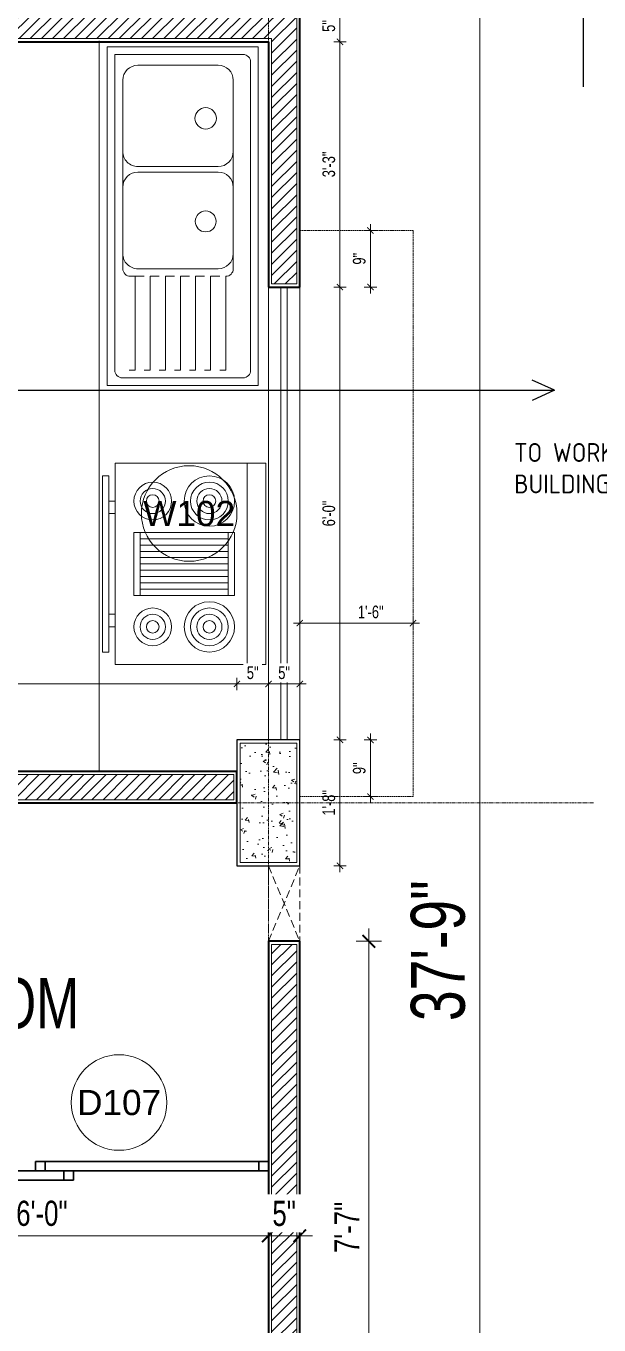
# Model space of a CAD drawing. Header units: inches. Extents: x 735 to 7643, y 526 to 1733.
# Drawn here: x 3471.9 to 3563, y 1141.1 to 1347.6 of the extents above; entities that cross this region are included whole.
import ezdxf
from ezdxf.enums import TextEntityAlignment as Align

# ---------------------------------------------------------------- set-up
doc = ezdxf.new("R2010")
doc.units = ezdxf.units.IN
doc.header["$MEASUREMENT"] = 0
for name, pattern in [('DASH', [0.35, 0.25, -0.1]), ('PHANTOMX2', [5, 2.5, -0.5, 0.5, -0.5, 0.5, -0.5]), ('XREF-GROUND-A1$0$HIDDEN2', [0.1875, 0.125, -0.0625])]:
    doc.linetypes.add(name, pattern=pattern)
for name, color, linetype in [('COLLUM', 1, 'Continuous'), ('dimention', 7, 'Continuous'), ('FREE-TEXT', 7, 'Continuous'), ('Text', 7, 'Continuous'), ('zone wiring', 5, 'Continuous')]:
    doc.layers.add(name, color=color, linetype=linetype)
for name, color, linetype, lineweight in [('Dimension', 22, 'Continuous', 13), ('Door & Window Dim', 5, 'Continuous', 15), ('Glass', 5, 'Continuous', 9), ('grid', 9, 'Continuous', 13), ('HACTH', 8, 'Continuous', 9), ('I-DOOR-IDEN-N', 7, 'Continuous', 15), ('I-WC----EXST', 7, 'Continuous', 15), ('Plaster Line', 5, 'Continuous', 15), ('Sunshed', 5, 'Continuous', 15), ('wall 05', 3, 'Continuous', 40), ('WINDOW', 140, 'Continuous', 9)]:
    doc.layers.add(name, color=color, linetype=linetype, lineweight=lineweight)
doc.styles.add('Arial', font='arial.ttf')
doc.styles.get("Standard").update_dxf_attribs({"font": 'isocp3.shx'})
doc.styles.add('Swiss721', font='swisscl.ttf')
doc.styles.add('XREF-GROUND-A1$0$ATTR', font='romans.shx', dxfattribs={"width": 0.8, "height": 1.2})
doc.dimstyles.new('DIM08', dxfattribs={"dimtxt": 8, "dimasz": 4, "dimexe": 4, "dimexo": 0, "dimgap": 3, "dimtad": 1, "dimdec": 1, "dimzin": 3, "dimdsep": 46, "dimlunit": 4, "dimtxsty": 'Swiss721', "dimblk": 'ARCHTICK', "dimcen": 0, "dimdle": 4, "dimclrd": 256, "dimclre": 256, "dimclrt": 256, "dimadec": 0, "dimazin": 0, "dimtfac": 1, "dimtdec": 1, "dimtofl": 0, "dimtmove": 0, "dimatfit": 3, "dimldrblk": 'ARCHTICK', "dimfxl": 4, "dimfxlon": 1, "dimtfill": 1, "dimtolj": 1, "dimtzin": 0, "dimlwd": 9, "dimlwe": 9, "dimarcsym": 0})
doc.dimstyles.get("Standard").update_dxf_attribs({"dimtxt": 2, "dimasz": 3, "dimexe": 2, "dimexo": 2, "dimgap": 1, "dimtad": 0, "dimtih": 1, "dimtoh": 1, "dimdec": 1, "dimzin": 0, "dimdsep": 46, "dimtxsty": 'Standard', "dimcen": 0, "dimclrd": 256, "dimclre": 256, "dimclrt": 256, "dimadec": 1, "dimazin": 0, "dimtfac": 1, "dimtdec": 1, "dimtofl": 0, "dimtmove": 0, "dimatfit": 3, "dimfxl": 1, "dimtolj": 1, "dimtzin": 0, "dimlwd": -1, "dimlwe": -1, "dimarcsym": 0})
pattern_1 = [(45, (-407583.7018, -240993.2976), (-0.8838834765, 0.8838834765), [])]

# ---------------------------------------------------------------- blocks, each defined once
blk = doc.blocks.new('XREF-GROUND-A1$0$Oven-P-01')
for p, q in [((0, 525), (800, 525)), ((275, 450), (525, 450)), ((300, 100), (300, 450)), ((325, 450), (325, 100)), ((350, 100), (350, 450)), ((375, 450), (375, 100)), ((400, 100), (400, 450)), ((425, 450), (425, 100)), ((450, 100), (450, 450)), ((475, 450), (475, 100)), ((500, 100), (500, 450)), ((525, 100), (275, 100)), ((150, 0), (150, -25)), ((200, -25), (200, 0)), ((600, -25), (600, 0)), ((650, 0), (650, -25))]:
    blk.add_line(p, q)
for points in [[(0, 0), (0, 600), (800, 600), (800, 0)], [(275, 75), (275, 475), (525, 475), (525, 75)], [(50, -50), (50, -25), (750, -25), (750, -50)]]:
    blk.add_lwpolyline(points, close=True)
for centre, radius in [((150, 375), 100), ((650, 375), 100), ((150, 375), 75), ((150, 375), 50), ((650, 375), 75), ((650, 375), 50), ((150, 375), 25), ((650, 375), 25), ((150, 150), 75), ((650, 150), 75), ((150, 150), 50), ((150, 150), 25), ((650, 150), 50), ((650, 150), 25)]:
    blk.add_circle(centre, radius)
at = {"style": 'XREF-GROUND-A1$0$ATTR', "width": 0.8, "flags": 9}
blk.add_attdef('ESTCODE', (0, 600), '', height=0.2, dxfattribs=at)
blk = doc.blocks.new('XREF-GROUND-A1$0$Sink-Basin-P-03')
for p, q in [((95, 600), (95, 0)), ((1440, 600), (95, 600)), ((1380, 570), (155, 570)), ((1440, 600), (1440, 0)), ((125, 540), (125, 30)), ((1410, 540), (1410, 60)), ((976.5, 501), (227.6, 501)), ((1380, 471), (1006.5, 471)), ((1380, 471), (1380, 447)), ((167.6, 441), (167.6, 121.9)), ((570.2, 441), (570.2, 121.9)), ((592.3, 441), (592.3, 121.9)), ((976.5, 441), (976.5, 121.9)), ((1006.5, 447), (1006.5, 411)), ((1380, 411), (1006.5, 411)), ((1006.5, 387), (1006.5, 351)), ((1380, 411), (1380, 387)), ((1380, 351), (1006.5, 351)), ((1006.5, 327), (1006.5, 291)), ((1380, 351), (1380, 327)), ((1380, 291), (1006.5, 291)), ((1006.5, 267), (1006.5, 231)), ((1380, 291), (1380, 267)), ((1380, 231), (1006.5, 231)), ((1006.5, 207), (1006.5, 171)), ((1380, 231), (1380, 207)), ((1380, 171), (1006.5, 171)), ((1380, 171), (1380, 147)), ((1006.5, 147), (1006.5, 111)), ((1380, 111), (1006.5, 111)), ((1006.5, 109.9), (1006.5, 91.9)), ((1380, 111), (1380, 87)), ((227.6, 61.9), (976.5, 61.9)), ((95, 0), (1440, 0)), ((125, 30), (1380, 30))]:
    blk.add_line(p, q)
for centre, radius in [((378.7, 391.4), 42.6), ((788.4, 391.4), 41.5)]:
    blk.add_circle(centre, radius)
for centre, radius, start, end in [((155, 540), 30, 90, 180), ((1380, 540), 30, 0, 90), ((227.6, 441), 60, 90, 180), ((510.2, 441), 60, 0, 90), ((652.3, 441), 60, 90, 180), ((916.5, 441), 60, 0, 90), ((976.5, 471), 30, 0, 90), ((227.6, 121.9), 60, 180, 270), ((510.2, 121.9), 60, 270, 0), ((652.3, 121.9), 60, 180, 270), ((916.5, 121.9), 60, 270, 0), ((976.5, 91.9), 30, 270, 0), ((1380, 60), 30, 270, 0)]:
    blk.add_arc(centre, radius, start, end)
blk = doc.blocks.new('_ArchTick')
at = {"color": 0, "linetype": 'ByBlock', "const_width": 0.15}
blk.add_lwpolyline([(-0.5, -0.5), (0.5, 0.5)], dxfattribs=at)
blk = doc.blocks.new('*D379')
at = {"layer": 'Defpoints', "color": 0, "transparency": 16777216}
for p in [(3515.48, 1306.08), (3515.48, 1234.08), (3521.86, 1234.08)]:
    blk.add_point(p, dxfattribs=at)
at = {"layer": 'Dimension', "lineweight": 9, "transparency": 16777216}
for p, q in [((3520.86, 1306.08), (3522.86, 1306.08)), ((3521.86, 1307.08), (3521.86, 1233.08)), ((3520.86, 1234.08), (3522.86, 1234.08))]:
    blk.add_line(p, q, dxfattribs=at)
for p, rotation in [((3521.86, 1306.08), 90), ((3521.86, 1234.08), 270)]:
    blk.add_blockref('_ArchTick', p, dxfattribs=dict(at, rotation=rotation))
at = {"layer": 'Dimension', "transparency": 16777216, "insert": (3520.09, 1270.08), "char_height": 2, "attachment_point": 5, "rotation": 90, "style": 'Swiss721', "bg_fill": 3, "box_fill_scale": 1.25, "bg_fill_color": 256, "bg_fill_true_color": 13158600, "bg_fill_transparency": 0}
blk.add_mtext('\\A1;6\'-0"', dxfattribs=at)
blk = doc.blocks.new('*D154')
at = {"layer": 'Defpoints', "color": 0, "transparency": 16777216}
for p in [(3515.48, 1234.08), (3515.48, 1214.08), (3521.86, 1214.08)]:
    blk.add_point(p, dxfattribs=at)
at = {"layer": 'Dimension', "lineweight": 9, "transparency": 16777216}
for p, q in [((3521.86, 1235.08), (3521.86, 1213.08)), ((3520.86, 1234.08), (3522.86, 1234.08)), ((3520.86, 1214.08), (3522.86, 1214.08))]:
    blk.add_line(p, q, dxfattribs=at)
for p, rotation in [((3521.86, 1234.08), 90), ((3521.86, 1214.08), 270)]:
    blk.add_blockref('_ArchTick', p, dxfattribs=dict(at, rotation=rotation))
at = {"layer": 'Dimension', "transparency": 16777216, "insert": (3520.09, 1224.08), "char_height": 2, "attachment_point": 5, "rotation": 90, "style": 'Swiss721', "bg_fill": 3, "box_fill_scale": 1.25, "bg_fill_color": 256, "bg_fill_true_color": 13158600, "bg_fill_transparency": 0}
blk.add_mtext('\\A1;1\'-8"', dxfattribs=at)
blk = doc.blocks.new('*D380')
at = {"layer": 'Defpoints', "color": 0, "transparency": 16777216}
for p in [(3515.48, 1202.08), (3515.48, 1111.08), (3526.45, 1111.08)]:
    blk.add_point(p, dxfattribs=at)
at = {"layer": 'Dimension', "lineweight": 9, "transparency": 16777216}
for p, q in [((3526.45, 1204.08), (3526.45, 1109.08)), ((3524.45, 1202.08), (3528.45, 1202.08)), ((3524.45, 1111.08), (3528.45, 1111.08))]:
    blk.add_line(p, q, dxfattribs=at)
at = {"layer": 'Dimension', "lineweight": 9, "transparency": 16777216, "xscale": 2, "yscale": 2, "zscale": 2}
for p, rotation in [((3526.45, 1202.08), 90), ((3526.45, 1111.08), 270)]:
    blk.add_blockref('_ArchTick', p, dxfattribs=dict(at, rotation=rotation))
at = {"layer": 'Dimension', "transparency": 16777216, "insert": (3522.95, 1156.58), "char_height": 4, "attachment_point": 5, "rotation": 90, "style": 'Swiss721', "bg_fill": 3, "box_fill_scale": 1.25, "bg_fill_color": 256, "bg_fill_true_color": 13158600, "bg_fill_transparency": 0}
blk.add_mtext('\\A1;7\'-7"', dxfattribs=at)
blk = doc.blocks.new('*D173')
at = {"layer": 'Defpoints', "color": 0, "transparency": 16777216}
for p in [(3515.48, 1427.08), (3515.48, 974.08), (3544.11, 974.08)]:
    blk.add_point(p, dxfattribs=at)
at = {"layer": 'Dimension', "lineweight": 9, "transparency": 16777216}
for p, q in [((3544.11, 1430.08), (3544.11, 971.08)), ((3541.11, 1427.08), (3547.11, 1427.08)), ((3541.11, 974.08), (3547.11, 974.08))]:
    blk.add_line(p, q, dxfattribs=at)
at = {"layer": 'Dimension', "lineweight": 9, "transparency": 16777216, "xscale": 3, "yscale": 3, "zscale": 3}
for p, rotation in [((3544.11, 1427.08), 90), ((3544.11, 974.08), 270)]:
    blk.add_blockref('_ArchTick', p, dxfattribs=dict(at, rotation=rotation))
at = {"layer": 'Dimension', "transparency": 16777216, "insert": (3537.47, 1200.58), "char_height": 6, "attachment_point": 5, "rotation": 90, "style": 'Swiss721', "bg_fill": 3, "box_fill_scale": 1.25, "bg_fill_color": 256, "bg_fill_true_color": 13158600, "bg_fill_transparency": 0}
blk.add_mtext('\\A1;{\\H1.4286x;37\'-9"}', dxfattribs=at)
blk = doc.blocks.new('*D199')
at = {"layer": 'Defpoints', "color": 0, "transparency": 16777216}
for p in [(3505.48, 1242.98), (3379.48, 1234.08), (3505.48, 1234.08)]:
    blk.add_point(p, dxfattribs=at)
at = {"layer": 'Dimension', "lineweight": 9, "transparency": 16777216}
for p, q in [((3379.48, 1241.98), (3379.48, 1243.98)), ((3505.48, 1241.98), (3505.48, 1243.98)), ((3378.48, 1242.98), (3506.48, 1242.98))]:
    blk.add_line(p, q, dxfattribs=at)
at = {"layer": 'Dimension', "lineweight": 9, "transparency": 16777216, "rotation": 180}
blk.add_blockref('_ArchTick', (3379.48, 1242.98), dxfattribs=at)
at = {"layer": 'Dimension', "lineweight": 9, "transparency": 16777216}
blk.add_blockref('_ArchTick', (3505.48, 1242.98), dxfattribs=at)
at = {"layer": 'Dimension', "transparency": 16777216, "insert": (3442.48, 1244.75), "char_height": 2, "attachment_point": 5, "style": 'Swiss721', "bg_fill": 3, "box_fill_scale": 1.25, "bg_fill_color": 256, "bg_fill_true_color": 13158600, "bg_fill_transparency": 0}
blk.add_mtext('\\A1;10\'-6"', dxfattribs=at)
blk = doc.blocks.new('*D200')
at = {"layer": 'Defpoints', "color": 0, "transparency": 16777216}
for p in [(3505.48, 1234.08), (3510.48, 1234.08)]:
    blk.add_point(p, dxfattribs=at)
at = {"layer": 'Dimension', "lineweight": 9, "transparency": 16777216}
for p, q in [((3505.48, 1241.98), (3505.48, 1243.98)), ((3510.48, 1241.98), (3510.48, 1243.98)), ((3504.48, 1242.98), (3511.48, 1242.98))]:
    blk.add_line(p, q, dxfattribs=at)
at = {"layer": 'Dimension', "lineweight": 9, "transparency": 16777216, "rotation": 180}
blk.add_blockref('_ArchTick', (3505.48, 1242.98), dxfattribs=at)
at = {"layer": 'Dimension', "lineweight": 9, "transparency": 16777216}
blk.add_blockref('_ArchTick', (3510.48, 1242.98), dxfattribs=at)
at = {"layer": 'Dimension', "transparency": 16777216, "insert": (3507.98, 1244.75), "char_height": 2, "attachment_point": 5, "style": 'Swiss721', "bg_fill": 3, "box_fill_scale": 1.25, "bg_fill_color": 256, "bg_fill_true_color": 13158600, "bg_fill_transparency": 0}
blk.add_mtext('\\A1;5"', dxfattribs=at)
at = {"layer": 'Defpoints', "color": 0, "transparency": 16777216}
blk.add_point((3510.48, 1242.98), dxfattribs=at)
blk = doc.blocks.new('*D201')
at = {"layer": 'Defpoints', "color": 0, "transparency": 16777216}
for p in [(3510.48, 1234.08), (3515.48, 1234.08)]:
    blk.add_point(p, dxfattribs=at)
at = {"layer": 'Dimension', "lineweight": 9, "transparency": 16777216}
for p, q in [((3510.48, 1241.98), (3510.48, 1243.98)), ((3515.48, 1241.98), (3515.48, 1243.98)), ((3509.48, 1242.98), (3516.48, 1242.98))]:
    blk.add_line(p, q, dxfattribs=at)
at = {"layer": 'Dimension', "lineweight": 9, "transparency": 16777216, "rotation": 180}
blk.add_blockref('_ArchTick', (3510.48, 1242.98), dxfattribs=at)
at = {"layer": 'Dimension', "lineweight": 9, "transparency": 16777216}
blk.add_blockref('_ArchTick', (3515.48, 1242.98), dxfattribs=at)
at = {"layer": 'Dimension', "transparency": 16777216, "insert": (3512.98, 1244.75), "char_height": 2, "attachment_point": 5, "style": 'Swiss721', "bg_fill": 3, "box_fill_scale": 1.25, "bg_fill_color": 256, "bg_fill_true_color": 13158600, "bg_fill_transparency": 0}
blk.add_mtext('\\A1;5"', dxfattribs=at)
at = {"layer": 'Defpoints', "color": 0, "transparency": 16777216}
blk.add_point((3515.48, 1242.98), dxfattribs=at)
blk = doc.blocks.new('*D225')
at = {"layer": 'Defpoints', "color": 0, "transparency": 16777216}
for p in [(3438.48, 1164.08), (3510.48, 1160.74), (3510.48, 1155.25)]:
    blk.add_point(p, dxfattribs=at)
at = {"layer": 'Door & Window Dim', "lineweight": 9, "transparency": 16777216}
for p, q in [((3438.48, 1157.25), (3438.48, 1153.25)), ((3510.48, 1157.25), (3510.48, 1153.25)), ((3436.48, 1155.25), (3512.48, 1155.25))]:
    blk.add_line(p, q, dxfattribs=at)
at = {"layer": 'Door & Window Dim', "lineweight": 9, "transparency": 16777216, "xscale": 2, "yscale": 2, "zscale": 2, "rotation": 180}
blk.add_blockref('_ArchTick', (3438.48, 1155.25), dxfattribs=at)
at = {"layer": 'Door & Window Dim', "lineweight": 9, "transparency": 16777216, "xscale": 2, "yscale": 2, "zscale": 2}
blk.add_blockref('_ArchTick', (3510.48, 1155.25), dxfattribs=at)
at = {"layer": 'Door & Window Dim', "transparency": 16777216, "insert": (3474.48, 1158.8), "char_height": 4, "attachment_point": 5, "style": 'Swiss721', "bg_fill": 3, "box_fill_scale": 1.25, "bg_fill_color": 256, "bg_fill_true_color": 13158600, "bg_fill_transparency": 0}
blk.add_mtext('\\A1;6\'-0"', dxfattribs=at)
blk = doc.blocks.new('*D226')
at = {"layer": 'Defpoints', "color": 0, "transparency": 16777216}
blk.add_point((3515.48, 1162.86), dxfattribs=at)
at = {"layer": 'Dimension', "lineweight": 9, "transparency": 16777216}
for p, q in [((3510.48, 1157.25), (3510.48, 1153.25)), ((3515.48, 1157.25), (3515.48, 1153.25)), ((3508.48, 1155.25), (3517.48, 1155.25))]:
    blk.add_line(p, q, dxfattribs=at)
at = {"layer": 'Dimension', "lineweight": 9, "transparency": 16777216, "xscale": 2, "yscale": 2, "zscale": 2, "rotation": 180}
blk.add_blockref('_ArchTick', (3510.48, 1155.25), dxfattribs=at)
at = {"layer": 'Dimension', "lineweight": 9, "transparency": 16777216, "xscale": 2, "yscale": 2, "zscale": 2}
blk.add_blockref('_ArchTick', (3515.48, 1155.25), dxfattribs=at)
at = {"layer": 'Dimension', "transparency": 16777216, "insert": (3512.98, 1158.79), "char_height": 4, "attachment_point": 5, "style": 'Swiss721', "bg_fill": 3, "box_fill_scale": 1.25, "bg_fill_color": 256, "bg_fill_true_color": 13158600, "bg_fill_transparency": 0}
blk.add_mtext('\\A1;5"', dxfattribs=at)
at = {"layer": 'Defpoints', "color": 0, "transparency": 16777216}
for p in [(3510.48, 1160.74), (3515.48, 1155.25)]:
    blk.add_point(p, dxfattribs=at)
blk = doc.blocks.new('wall&door')
at = {"color": 0, "linetype": 'ByBlock', "lineweight": -2}
blk.add_circle((0, 0), 3.039, dxfattribs=at)
at = {"color": 0, "linetype": 'ByBlock', "lineweight": -2, "ltscale": 25.4, "style": 'Arial'}
blk.add_attdef('PT1', text='', height=1.6, dxfattribs=at).set_placement((0, 0), align=Align.MIDDLE_CENTER)
blk = doc.blocks.new('*D234')
at = {"layer": 'Defpoints', "color": 0, "transparency": 16777216}
for p in [(3510.48, 1350.08), (3510.48, 1345.08)]:
    blk.add_point(p, dxfattribs=at)
at = {"layer": 'Dimension', "lineweight": 9, "transparency": 16777216}
for p, q in [((3521.86, 1344.08), (3521.86, 1351.08)), ((3520.86, 1350.08), (3522.86, 1350.08)), ((3520.86, 1345.08), (3522.86, 1345.08))]:
    blk.add_line(p, q, dxfattribs=at)
for p, rotation in [((3521.86, 1350.08), 90), ((3521.86, 1345.08), 270)]:
    blk.add_blockref('_ArchTick', p, dxfattribs=dict(at, rotation=rotation))
at = {"layer": 'Dimension', "transparency": 16777216, "insert": (3520.09, 1347.58), "char_height": 2, "attachment_point": 5, "rotation": 90, "style": 'Swiss721', "bg_fill": 3, "box_fill_scale": 1.25, "bg_fill_color": 256, "bg_fill_true_color": 13158600, "bg_fill_transparency": 0}
blk.add_mtext('\\A1;5"', dxfattribs=at)
at = {"layer": 'Defpoints', "color": 0, "transparency": 16777216}
blk.add_point((3521.86, 1350.08), dxfattribs=at)
blk = doc.blocks.new('*D235')
at = {"layer": 'Defpoints', "color": 0, "transparency": 16777216}
for p in [(3510.48, 1345.08), (3515.48, 1306.08), (3521.86, 1306.08)]:
    blk.add_point(p, dxfattribs=at)
at = {"layer": 'Dimension', "lineweight": 9, "transparency": 16777216}
for p, q in [((3520.86, 1345.08), (3522.86, 1345.08)), ((3521.86, 1346.08), (3521.86, 1305.08)), ((3520.86, 1306.08), (3522.86, 1306.08))]:
    blk.add_line(p, q, dxfattribs=at)
for p, rotation in [((3521.86, 1345.08), 90), ((3521.86, 1306.08), 270)]:
    blk.add_blockref('_ArchTick', p, dxfattribs=dict(at, rotation=rotation))
at = {"layer": 'Dimension', "transparency": 16777216, "insert": (3520.09, 1325.58), "char_height": 2, "attachment_point": 5, "rotation": 90, "style": 'Swiss721', "bg_fill": 3, "box_fill_scale": 1.25, "bg_fill_color": 256, "bg_fill_true_color": 13158600, "bg_fill_transparency": 0}
blk.add_mtext('\\A1;3\'-3"', dxfattribs=at)
blk = doc.blocks.new('*D236')
at = {"layer": 'Defpoints', "color": 0, "transparency": 16777216}
for p in [(3522.86, 1315.08), (3526.7, 1315.08), (3522.86, 1306.08)]:
    blk.add_point(p, dxfattribs=at)
at = {"layer": 'Dimension', "lineweight": 9, "transparency": 16777216}
for p, q in [((3526.7, 1305.08), (3526.7, 1316.08)), ((3525.7, 1315.08), (3527.7, 1315.08)), ((3525.7, 1306.08), (3527.7, 1306.08))]:
    blk.add_line(p, q, dxfattribs=at)
for p, rotation in [((3526.7, 1315.08), 90), ((3526.7, 1306.08), 270)]:
    blk.add_blockref('_ArchTick', p, dxfattribs=dict(at, rotation=rotation))
at = {"layer": 'Dimension', "transparency": 16777216, "insert": (3524.93, 1310.58), "char_height": 2, "attachment_point": 5, "rotation": 90, "style": 'Swiss721', "bg_fill": 3, "box_fill_scale": 1.25, "bg_fill_color": 256, "bg_fill_true_color": 13158600, "bg_fill_transparency": 0}
blk.add_mtext('\\A1;9"', dxfattribs=at)
blk = doc.blocks.new('*D237')
at = {"layer": 'Defpoints', "color": 0, "transparency": 16777216}
for p in [(3522.86, 1234.08), (3522.86, 1225.08), (3526.7, 1225.08)]:
    blk.add_point(p, dxfattribs=at)
at = {"layer": 'Dimension', "lineweight": 9, "transparency": 16777216}
for p, q in [((3526.7, 1235.08), (3526.7, 1224.08)), ((3525.7, 1234.08), (3527.7, 1234.08)), ((3525.7, 1225.08), (3527.7, 1225.08))]:
    blk.add_line(p, q, dxfattribs=at)
for p, rotation in [((3526.7, 1234.08), 90), ((3526.7, 1225.08), 270)]:
    blk.add_blockref('_ArchTick', p, dxfattribs=dict(at, rotation=rotation))
at = {"layer": 'Dimension', "transparency": 16777216, "insert": (3524.93, 1229.58), "char_height": 2, "attachment_point": 5, "rotation": 90, "style": 'Swiss721', "bg_fill": 3, "box_fill_scale": 1.25, "bg_fill_color": 256, "bg_fill_true_color": 13158600, "bg_fill_transparency": 0}
blk.add_mtext('\\A1;9"', dxfattribs=at)
blk = doc.blocks.new('*D238')
at = {"layer": 'Defpoints', "color": 0, "transparency": 16777216}
for p in [(3515.48, 1254.67), (3533.48, 1254.67), (3533.48, 1252.65)]:
    blk.add_point(p, dxfattribs=at)
at = {"layer": 'Dimension', "lineweight": 9, "transparency": 16777216}
for p, q in [((3515.48, 1253.65), (3515.48, 1251.65)), ((3533.48, 1253.65), (3533.48, 1251.65)), ((3514.48, 1252.65), (3534.48, 1252.65))]:
    blk.add_line(p, q, dxfattribs=at)
at = {"layer": 'Dimension', "lineweight": 9, "transparency": 16777216, "rotation": 180}
blk.add_blockref('_ArchTick', (3515.48, 1252.65), dxfattribs=at)
at = {"layer": 'Dimension', "lineweight": 9, "transparency": 16777216}
blk.add_blockref('_ArchTick', (3533.48, 1252.65), dxfattribs=at)
at = {"layer": 'Dimension', "transparency": 16777216, "insert": (3526.75, 1254.42), "char_height": 2, "attachment_point": 5, "style": 'Swiss721', "bg_fill": 3, "box_fill_scale": 1.25, "bg_fill_color": 256, "bg_fill_true_color": 13158600, "bg_fill_transparency": 0}
blk.add_mtext('\\A1;1\'-6"', dxfattribs=at)
blk = doc.blocks.new('*D507')
at = {"layer": 'Defpoints', "color": 0, "transparency": 16777216}
for p in [(3560.58, 1531.96), (2979.23, 1335.9), (3560.58, 1335.9)]:
    blk.add_point(p, dxfattribs=at)
at = {"layer": 'FREE-TEXT', "transparency": 16777216}
for p, q in [((2979.23, 1337.9), (2979.23, 1533.96)), ((3560.58, 1337.9), (3560.58, 1533.96)), ((2982.23, 1531.96), (3246.15, 1531.96)), ((3557.58, 1531.96), (3293.65, 1531.96))]:
    blk.add_line(p, q, dxfattribs=at)
for points in [[(2982.23, 1532.46), (2982.23, 1531.46), (2979.23, 1531.96)], [(3557.58, 1532.46), (3557.58, 1531.46), (3560.58, 1531.96)]]:
    blk.add_solid(points, dxfattribs=at)
at = {"layer": 'FREE-TEXT', "transparency": 16777216, "insert": (3269.9, 1531.96), "char_height": 10, "attachment_point": 5}
blk.add_mtext('\\A1;48\'-5.3"', dxfattribs=at)

msp = doc.modelspace()

# ---------------------------------------------------------------- linework, layer by layer
at = {"color": 5, "linetype": 'XREF-GROUND-A1$0$HIDDEN2', "lineweight": 13, "ltscale": 10}
msp.add_line((3510.48, 1214.08), (3510.48, 1202.08), dxfattribs=at)
at = {"layer": 'dimention', "color": 5, "lineweight": 30}
for p, q in [((3473.48, 1167.08), (3510.48, 1167.08)), ((3473.48, 1167.08), (3473.48, 1165.58)), ((3474.98, 1167.08), (3474.98, 1165.58)), ((3508.98, 1167.08), (3508.98, 1165.58)), ((3510.48, 1167.08), (3510.48, 1165.58)), ((3438.48, 1165.58), (3510.48, 1165.58)), ((3477.98, 1165.58), (3477.98, 1164.08)), ((3479.48, 1165.58), (3479.48, 1164.08)), ((3438.48, 1164.08), (3479.48, 1164.08))]:
    msp.add_line(p, q, dxfattribs=at)
at = {"layer": 'Glass', "ltscale": 10}
for points in [[(3512.48, 1234.08), (3512.48, 1306.08)], [(3513.48, 1234.08), (3513.48, 1306.08)]]:
    msp.add_lwpolyline(points, dxfattribs=at)
at = {"layer": 'grid', "linetype": 'PHANTOMX2', "ltscale": 0.2}
msp.add_line((3510.48, 1488.84), (3510.48, 957.61), dxfattribs=at)
at = {"layer": 'I-WC----EXST'}
msp.add_lwpolyline([(3483.57, 1229.02), (3483.57, 1345.24)], dxfattribs=at)
at = {"layer": 'Plaster Line'}
for p, q in [((3369.98, 1345.58), (3510.98, 1345.58)), ((3510.98, 1345.58), (3510.98, 1306.58))]:
    msp.add_line(p, q, dxfattribs=at)
msp.add_lwpolyline([(3504.98, 1228.58), (3379.98, 1228.58), (3379.98, 1224.58), (3504.98, 1224.58)], close=True, dxfattribs=at)
at = {"layer": 'wall 05'}
for p, q in [((3369.48, 1345.08), (3510.48, 1345.08)), ((3510.48, 1345.08), (3510.48, 1306.08))]:
    msp.add_line(p, q, dxfattribs=at)
msp.add_lwpolyline([(3505.48, 1229.08), (3379.48, 1229.08), (3379.48, 1224.08), (3505.48, 1224.08)], close=True, dxfattribs=at)
at = {"layer": 'WINDOW', "linetype": 'Continuous', "ltscale": 10}
for points in [[(3510.48, 1234.08), (3510.48, 1306.08)], [(3515.48, 1234.08), (3515.48, 1306.08)]]:
    msp.add_lwpolyline(points, dxfattribs=at)
at = {"layer": 'zone wiring', "color": 30}
for q in [(3552.43, 1291.28), (3552.43, 1288.06)]:
    msp.add_line((3555.96, 1289.67), q, dxfattribs=at)

# ---------------------------------------------------------------- block references
at = {"layer": 'I-DOOR-IDEN-N'}
ref = msp.add_blockref('wall&door', (3497.89, 1270.08), dxfattribs=dict(at, xscale=2.5, yscale=2.5, zscale=2.5))
ref.add_attrib('PT1', 'W102', dxfattribs={"layer": '0', "color": 7, "linetype": 'ByBlock', "lineweight": -2, "ltscale": 25.4, "height": 4, "style": 'Arial'}).set_placement((3497.89, 1270.08), align=Align.MIDDLE_CENTER)
ref = msp.add_blockref('wall&door', (3486.75, 1176.44), dxfattribs=dict(at, xscale=2.5, yscale=2.5, zscale=2.5))
ref.add_attrib('PT1', 'D107', dxfattribs={"layer": '0', "color": 7, "linetype": 'ByBlock', "lineweight": -2, "ltscale": 25.4, "height": 4, "style": 'Arial'}).set_placement((3486.75, 1176.44), align=Align.MIDDLE_CENTER)
at = {"layer": 'I-WC----EXST', "yscale": 0.03999999997904524, "zscale": 0.03999999997904524, "rotation": 270}
for name, p, xscale in [('XREF-GROUND-A1$0$Sink-Basin-P-03', (3484.86, 1348.05), 0.03999999997904524), ('XREF-GROUND-A1$0$Oven-P-01', (3486.1, 1246.06), -0.03999999997904524)]:
    msp.add_blockref(name, p, dxfattribs=dict(at, xscale=xscale))

# ---------------------------------------------------------------- texts
at = {"layer": 'Text', "style": 'Swiss721'}
msp.add_text('BATTERY ROOM', height=8, dxfattribs=at).set_placement((3447.6, 1192.24), align=Align.MIDDLE)
at = {"layer": 'zone wiring', "color": 30, "insert": (3549.55, 1281.28), "char_height": 3, "attachment_point": 1}
msp.add_mtext_dynamic_manual_height_columns('TO WORKSHOP BUILDING', width=26.8296, gutter_width=1, heights=[0], dxfattribs=at)

# ---------------------------------------------------------------- dimensions: what is measured, and where the dimension line sits
at = {"layer": 'Dimension'}
dim = msp.add_linear_dim(base=(3526.45, 1111.08), p1=(3515.48, 1202.08), p2=(3515.48, 1111.08), angle=90, dimstyle='DIM08', override={"dimscale": 0.5, "dimarcsym": 2}, dxfattribs=at)
dim.commit()
dim.dimension.update_dxf_attribs({"geometry": '*D380', "text_midpoint": (3522.95, 1156.58)})

# ---------------------------------------------------------------- next in the draw order: dimensions: what is measured, and where the dimension line sits
dim = msp.add_linear_dim(base=(3521.86, 1234.08), p1=(3515.48, 1306.08), p2=(3515.48, 1234.08), angle=90, dimstyle='DIM08', override={"dimscale": 0.25, "dimarcsym": 2}, dxfattribs=at)
dim.commit()
dim.dimension.update_dxf_attribs({"geometry": '*D379', "text_midpoint": (3520.09, 1270.08)})

# ---------------------------------------------------------------- next in the draw order: dimensions: what is measured, and where the dimension line sits
dim = msp.add_linear_dim(base=(3521.86, 1214.08), p1=(3515.48, 1234.08), p2=(3515.48, 1214.08), angle=90, dimstyle='DIM08', override={"dimscale": 0.25, "dimarcsym": 2}, dxfattribs=at)
dim.commit()
dim.dimension.update_dxf_attribs({"geometry": '*D154', "text_midpoint": (3520.09, 1224.08)})

# ---------------------------------------------------------------- next in the draw order: dimensions: what is measured, and where the dimension line sits
dim = msp.add_linear_dim(base=(3544.11, 974.08), p1=(3515.48, 1427.08), p2=(3515.48, 974.08), angle=90, text='{\\H1.4286x;<>}', dimstyle='DIM08', override={"dimscale": 0.75, "dimarcsym": 2}, dxfattribs=at)
dim.commit()
dim.dimension.update_dxf_attribs({"geometry": '*D173', "text_midpoint": (3537.47, 1200.58)})

# ---------------------------------------------------------------- next in the draw order: hatches: boundary and pattern name
at = {"layer": 'HACTH'}
h = msp.add_hatch(dxfattribs=at)
h.set_pattern_fill('ANSI31', color=256, scale=10, style=0)
h.set_pattern_definition(pattern_1)
h.paths.add_polyline_path([(3379.98, 1228.58), (3379.98, 1224.58), (3504.98, 1224.58), (3504.98, 1228.58)])
h.paths.add_polyline_path([(3369.98, 1234.58), (3373.98, 1234.58), (3373.98, 1304.62), (3369.98, 1304.62)])
h.paths.add_polyline_path([(3510.98, 1306.58), (3514.98, 1306.58), (3514.98, 1370.58), (3510.98, 1370.58), (3510.98, 1349.58), (3449.98, 1349.58), (3449.98, 1391.58), (3445.98, 1391.58), (3445.98, 1349.58), (3414.98, 1349.58), (3414.98, 1379.58), (3410.98, 1379.58), (3410.98, 1349.58), (3373.98, 1349.58), (3373.98, 1382.58), (3369.98, 1382.58), (3369.98, 1345.58), (3510.98, 1345.58)])
h = msp.add_hatch(dxfattribs=at)
h.set_pattern_fill('AR-CONC', color=256, scale=0.75, style=0)
h.set_pattern_definition([(50, (-407583.7018, -240993.2976), (5.37945137, -0.470641012), [0.5625, -6.1875]), (355, (-407583.702, -240993.2976), (-1.040635, 5.641441), [0.45, -4.95]), (100.4514, (-407583.2535, -240993.337), (4.338820363, 5.170796565), [0.478051425, -5.25856584]), (46.1842, (-407583.702, -240991.7976), (8.004307865, -1.24139261), [0.84375, -9.28125]), (96.6356, (-407583.035, -240991.901), (7.00997029, 7.30588403), [0.71707716, -7.8878475]), (351.1842, (-407583.702, -240991.798), (7.00996459, 7.3058895), [0.675, -7.425]), (21, (-407582.9518, -240992.1726), (4.47680289, -3.01964168), [0.5625, -6.1875]), (326, (-407582.952, -240992.1726), (1.82486499, 5.43862534), [0.45, -4.95]), (71.4514, (-407582.5787, -240992.424), (6.301669714, 2.418978725), [0.478051425, -5.25856584]), (37.5, (-407583.7018, -240993.2976), (0.091198915, 2.496703904), [0, -4.89, 0, -5.025, 0, -4.96875]), (7.5, (-407583.7018, -240993.2976), (1.973021531, 2.958087839), [0, -2.865, 0, -4.7775, 0, -1.89375]), (327.5, (-407585.3743, -240993.2976), (4.003668271, -0.169161538), [0, -1.875, 0, -5.85, 0, -7.7625]), (317.5, (-407586.1243, -240993.2976), (4.37389627, 0.750787367), [0, -2.4375, 0, -3.885, 0, -5.5125])])
h.paths.add_polyline_path([(3505.98, 1214.58), (3514.98, 1214.58), (3514.98, 1233.58), (3505.98, 1233.58)])
h = msp.add_hatch(dxfattribs=at)
h.set_pattern_fill('ANSI31', color=256, scale=10, style=0)
h.set_pattern_definition(pattern_1)
h.paths.add_polyline_path([(3195.98, 978.58), (3195.98, 974.58), (3242.98, 974.58), (3242.98, 978.58)])
h.paths.add_polyline_path([(3368.98, 974.58), (3368.98, 978.58), (3327.98, 978.58), (3327.98, 974.58)])
h.paths.add_polyline_path([(3383.98, 978.58), (3383.98, 974.58), (3406.02, 974.58), (3406.02, 978.58)])
h.paths.add_polyline_path([(3502.98, 974.58), (3502.98, 978.58), (3479.02, 978.58), (3479.02, 974.58)])
h.paths.add_polyline_path([(3510.98, 986.58), (3514.98, 986.58), (3514.98, 1014.58), (3510.98, 1014.58)])
h.paths.add_polyline_path([(3514.98, 1098.58), (3510.98, 1098.58), (3510.98, 1087.58), (3514.98, 1087.58)])
h.paths.add_polyline_path([(3510.98, 1111.58), (3514.98, 1111.58), (3514.98, 1201.58), (3510.98, 1201.58)])
h.paths.add_polyline_path([(3369.98, 1063.58), (3373.98, 1063.58), (3373.98, 1164.58), (3437.98, 1164.58), (3437.98, 1168.58), (3373.98, 1168.58), (3373.98, 1213.58), (3369.98, 1213.58)])

# ---------------------------------------------------------------- next in the draw order: linework, layer by layer
at = {"color": 5, "linetype": 'XREF-GROUND-A1$0$HIDDEN2', "lineweight": 13, "ltscale": 10}
for p, q in [((3510.48, 1214.08), (3515.48, 1202.08)), ((3510.48, 1202.08), (3515.48, 1214.08)), ((3515.48, 1214.08), (3515.48, 1202.08)), ((3515.48, 1202.08), (3510.48, 1202.08))]:
    msp.add_line(p, q, dxfattribs=at)
at = {"layer": 'COLLUM', "color": 2}
msp.add_line((3510.48, 1202.08), (3515.48, 1202.08), dxfattribs=at)
at = {"layer": 'COLLUM'}
msp.add_lwpolyline([(3505.48, 1214.08), (3515.48, 1214.08), (3515.48, 1234.08), (3505.48, 1234.08)], close=True, dxfattribs=at)
at = {"layer": 'grid', "linetype": 'PHANTOMX2', "ltscale": 0.2}
msp.add_line((3562.15, 1224.08), (2835.36, 1224.08), dxfattribs=at)
at = {"layer": 'Plaster Line'}
for p, q in [((3514.98, 1306.58), (3514.98, 1370.58)), ((3510.98, 1306.58), (3514.98, 1306.58))]:
    msp.add_line(p, q, dxfattribs=at)
for points in [[(3505.98, 1214.58), (3514.98, 1214.58), (3514.98, 1233.58), (3505.98, 1233.58)], [(3514.98, 1201.58), (3510.98, 1201.58), (3510.98, 1111.58), (3514.98, 1111.58)]]:
    msp.add_lwpolyline(points, close=True, dxfattribs=at)
at = {"layer": 'wall 05'}
for p, q in [((3515.48, 1306.08), (3515.48, 1371.08)), ((3510.48, 1306.08), (3515.48, 1306.08))]:
    msp.add_line(p, q, dxfattribs=at)
at = {"layer": 'wall 05', "color": 5, "linetype": 'XREF-GROUND-A1$0$HIDDEN2', "lineweight": 13, "ltscale": 20}
msp.add_lwpolyline([(3515.48, 1214.08), (3510.48, 1214.08)], dxfattribs=at)
at = {"layer": 'wall 05'}
msp.add_lwpolyline([(3515.48, 1202.08), (3510.48, 1202.08), (3510.48, 1111.08), (3515.48, 1111.08)], close=True, dxfattribs=at)
at = {"layer": 'zone wiring', "color": 30}
msp.add_line((3445.76, 1289.67), (3555.96, 1289.67), dxfattribs=at)

# ---------------------------------------------------------------- next in the draw order: dimensions: what is measured, and where the dimension line sits
at = {"layer": 'Dimension'}
dim = msp.add_linear_dim(base=(3521.86, 1350.08), p1=(3510.48, 1345.08), p2=(3510.48, 1350.08), angle=270, dimstyle='DIM08', override={"dimscale": 0.25, "dimarcsym": 2}, dxfattribs=at)
dim.commit()
dim.dimension.update_dxf_attribs({"geometry": '*D234', "text_midpoint": (3520.09, 1347.58)})
dim = msp.add_linear_dim(base=(3505.48, 1242.98), p1=(3379.48, 1234.08), p2=(3505.48, 1234.08), dimstyle='DIM08', override={"dimscale": 0.25, "dimarcsym": 2}, dxfattribs=at)
dim.commit()
dim.dimension.update_dxf_attribs({"geometry": '*D199', "text_midpoint": (3442.48, 1244.75)})
at = {"layer": 'Door & Window Dim'}
dim = msp.add_linear_dim(base=(3510.48, 1155.25), p1=(3438.48, 1164.08), p2=(3510.48, 1160.74), angle=180, dimstyle='DIM08', override={"dimscale": 0.5, "dimarcsym": 2}, dxfattribs=at)
dim.commit()
dim.dimension.update_dxf_attribs({"geometry": '*D225', "text_midpoint": (3474.48, 1158.8)})

# ---------------------------------------------------------------- next in the draw order: dimensions: what is measured, and where the dimension line sits
at = {"layer": 'Dimension'}
dim = msp.add_linear_dim(base=(3521.86, 1306.08), p1=(3510.48, 1345.08), p2=(3515.48, 1306.08), angle=90, dimstyle='DIM08', override={"dimscale": 0.25, "dimarcsym": 2}, dxfattribs=at)
dim.commit()
dim.dimension.update_dxf_attribs({"geometry": '*D235', "text_midpoint": (3520.09, 1325.58)})
dim = msp.add_linear_dim(base=(3510.48, 1242.98), p1=(3505.48, 1234.08), p2=(3510.48, 1234.08), dimstyle='DIM08', override={"dimscale": 0.25, "dimarcsym": 2}, dxfattribs=at)
dim.commit()
dim.dimension.update_dxf_attribs({"geometry": '*D200', "text_midpoint": (3507.98, 1242.98), "dimtype": 160})
dim = msp.add_linear_dim(base=(3515.48, 1155.25), p1=(3510.48, 1160.74), p2=(3515.48, 1162.86), angle=180, dimstyle='DIM08', override={"dimscale": 0.5, "dimarcsym": 2}, dxfattribs=at)
dim.commit()
dim.dimension.update_dxf_attribs({"geometry": '*D226', "text_midpoint": (3512.98, 1155.25), "dimtype": 160})

# ---------------------------------------------------------------- next in the draw order: dimensions: what is measured, and where the dimension line sits
dim = msp.add_linear_dim(base=(3515.48, 1242.98), p1=(3510.48, 1234.08), p2=(3515.48, 1234.08), dimstyle='DIM08', override={"dimscale": 0.25, "dimarcsym": 2}, dxfattribs=at)
dim.commit()
dim.dimension.update_dxf_attribs({"geometry": '*D201', "text_midpoint": (3512.98, 1244.75)})
at = {"layer": 'FREE-TEXT'}
dim = msp.add_linear_dim(base=(3560.5773, 1531.9623), p1=(2979.2305, 1335.9038), p2=(3560.5773, 1335.9038), dimstyle='Standard', override={"dimtxt": 10, "dimtih": 0, "dimtoh": 0, "dimlunit": 3}, dxfattribs=at)
dim.commit()
dim.dimension.update_dxf_attribs({"geometry": '*D507', "text_midpoint": (3269.9039, 1531.9623)})

# ---------------------------------------------------------------- next in the draw order: linework, layer by layer
at = {"layer": 'Sunshed', "linetype": 'DASH'}
msp.add_lwpolyline([(3515.48, 1306.08), (3515.48, 1315.08), (3533.48, 1315.08), (3533.48, 1225.08), (3533.48, 1225.08), (3515.48, 1225.08), (3515.48, 1234.08)], dxfattribs=at)

# ---------------------------------------------------------------- next in the draw order: dimensions: what is measured, and where the dimension line sits
at = {"layer": 'Dimension'}
for base, p1, p2, angle, picture, middle in [((3526.7, 1315.08), (3522.86, 1306.08), (3522.86, 1315.08), 90, '*D236', (3524.93, 1310.58)), ((3526.7, 1225.08), (3522.86, 1234.08), (3522.86, 1225.08), 270, '*D237', (3524.93, 1229.58))]:
    dim = msp.add_linear_dim(base=base, p1=p1, p2=p2, angle=angle, dimstyle='DIM08', override={"dimscale": 0.25, "dimarcsym": 2}, dxfattribs=at)
    dim.commit()
    dim.dimension.update_dxf_attribs({"geometry": picture, "text_midpoint": middle})
dim = msp.add_linear_dim(base=(3533.48, 1252.65), p1=(3515.48, 1254.67), p2=(3533.48, 1254.67), dimstyle='DIM08', override={"dimscale": 0.25, "dimarcsym": 2}, dxfattribs=at)
dim.commit()
dim.dimension.update_dxf_attribs({"geometry": '*D238', "text_midpoint": (3526.75, 1252.65), "dimtype": 160})

doc.saveas('drawing.dxf')
